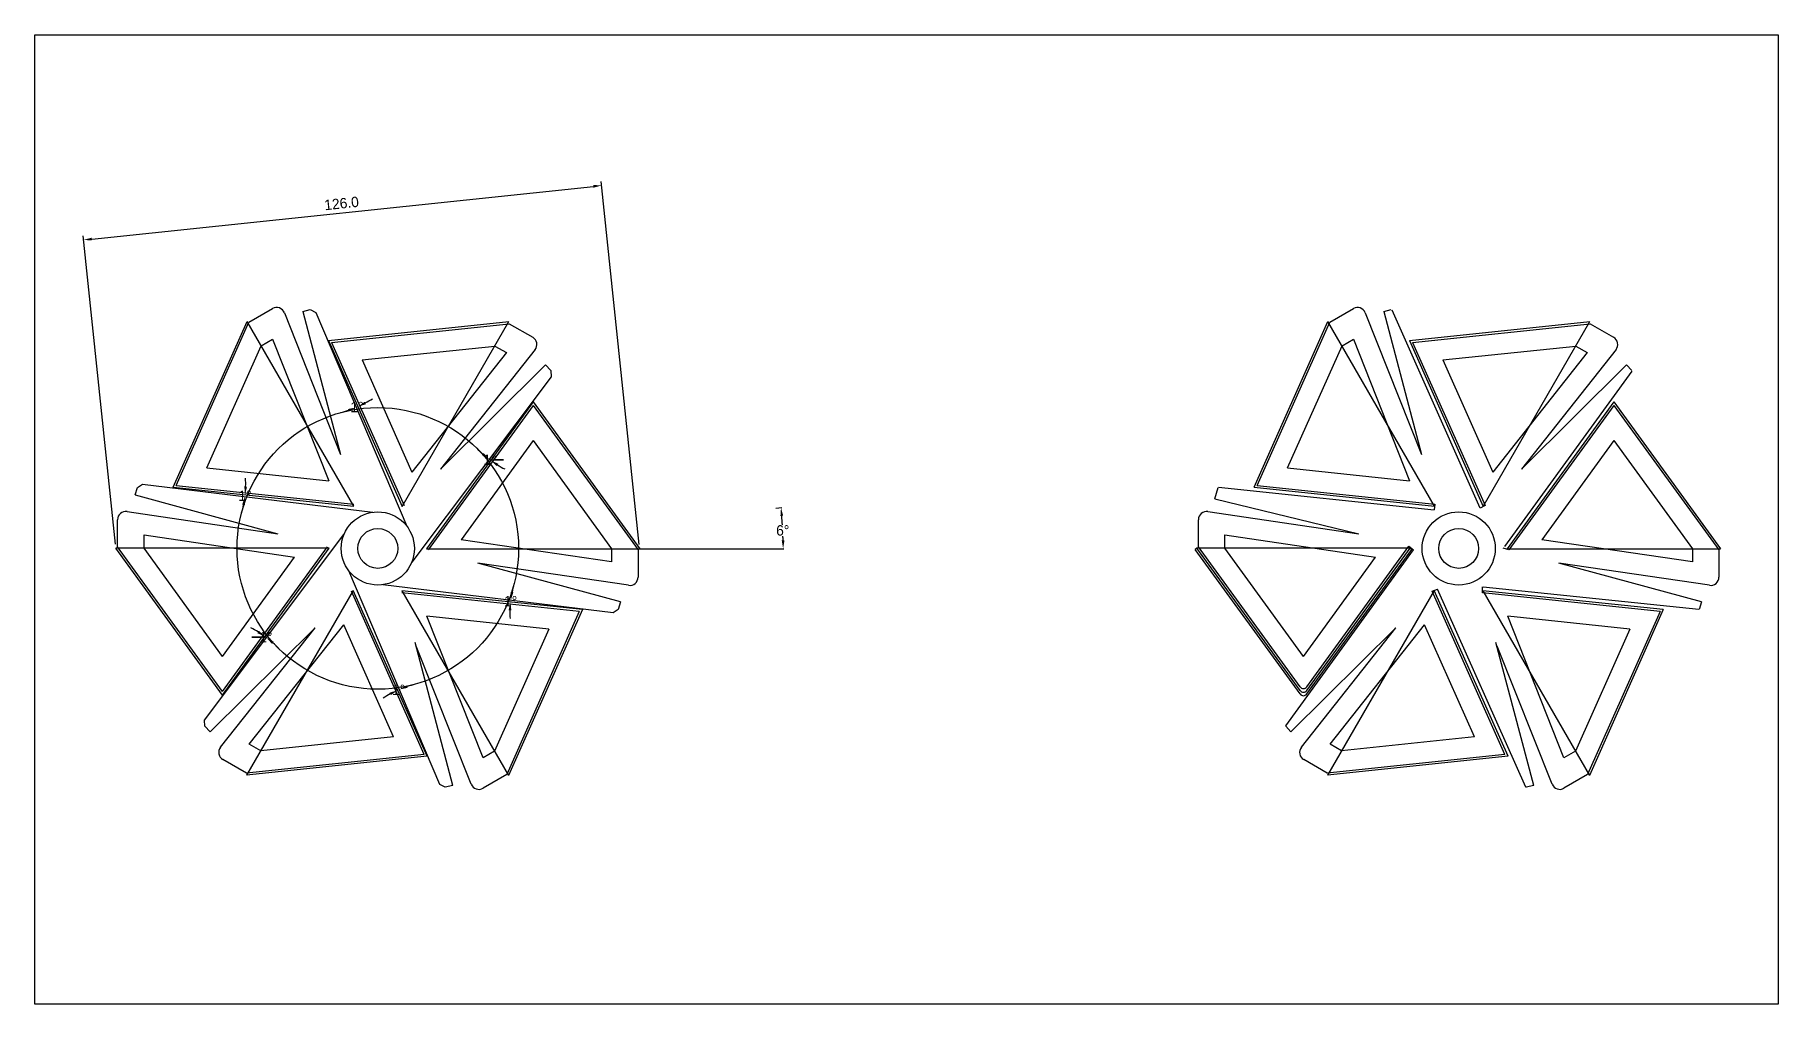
# Model space of a CAD drawing. Header units: inches. Extents: x 123 to 544, y 50 to 284.
import ezdxf

# ---------------------------------------------------------------- set-up
doc = ezdxf.new("R2010")
doc.units = ezdxf.units.IN
doc.header["$MEASUREMENT"] = 0
doc.dimstyles.get("Standard").update_dxf_attribs({"dimtxt": 0.18, "dimasz": 0.18, "dimexe": 0.18, "dimexo": 0.0625, "dimgap": 0.09, "dimtad": 0, "dimtih": 1, "dimtoh": 1, "dimdec": 4, "dimzin": 0, "dimdsep": 46, "dimtxsty": 'Standard', "dimcen": 0.09, "dimadec": 0, "dimazin": 0, "dimtfac": 1, "dimtdec": 4, "dimtofl": 0, "dimtmove": 0, "dimatfit": 3, "dimfxl": 0, "dimtolj": 1, "dimtzin": 0, "dimarcsym": 0})
doc.dimstyles.new('STANDARD$0', dxfattribs={"dimscale": 0, "dimtxt": 2.5, "dimasz": 2.5, "dimexe": 1, "dimexo": 1, "dimgap": 1, "dimtad": 2, "dimdec": 1, "dimzin": 0, "dimdsep": 46, "dimtxsty": 'Standard', "dimcen": -0.09, "dimclre": 256, "dimclrt": 3, "dimadec": 0, "dimazin": 0, "dimtfac": 1, "dimtdec": 1, "dimtofl": 0, "dimtmove": 2, "dimatfit": 2, "dimfxl": 0, "dimtolj": 1, "dimtzin": 0, "dimarcsym": 0})

# ---------------------------------------------------------------- blocks, each defined once
blk = doc.blocks.new('*D10')
at = {"color": 5, "lineweight": -2}
for p, q in [((232.7, 181.09), (236.03, 181.1)), ((236.03, 181.1), (234.03, 181.1))]:
    blk.add_line(p, q, dxfattribs=at)
for start, end in [(224.1276, 228.5842), (233.0408, 234), (238.4566, 242.9132)]:
    blk.add_arc((248, 201.77), 25.72, start, end, dxfattribs=at)
at = {"color": 5}
for points in [[(231.19, 182.74), (230.77, 182.23), (232.53, 181.22)], [(234.36, 179.58), (234.73, 180.13), (232.88, 180.97)]]:
    blk.add_solid(points, dxfattribs=at)
at = {"layer": 'Defpoints', "color": 0}
for p in [(247.53, 201.16), (243.15, 195.1), (232.76, 181.05), (213.8, 156.32), (217.36, 159.6)]:
    blk.add_point(p, dxfattribs=at)
at = {"color": 0, "insert": (232.69, 181.1), "char_height": 2.5, "attachment_point": 5}
blk.add_mtext('\\A1;1°', dxfattribs=at)
blk = doc.blocks.new('*D11')
at = {"color": 5, "lineweight": -2}
for start, end in [(298.4566, 302.9132), (284.1276, 288.5842)]:
    blk.add_arc((190.33, 217.43), 25.72, start, end, dxfattribs=at)
at = {"color": 5}
for points in [[(202.73, 194.52), (202.44, 195.12), (200.79, 193.93)], [(198.41, 193.36), (198.64, 192.74), (200.4, 193.76)]]:
    blk.add_solid(points, dxfattribs=at)
at = {"layer": 'Defpoints', "color": 0}
for p in [(190.63, 216.72), (193.68, 209.89), (200.66, 193.87), (211.53, 169.81), (212.59, 165.08)]:
    blk.add_point(p, dxfattribs=at)
at = {"color": 0, "insert": (200.58, 193.84), "char_height": 2.5, "attachment_point": 5}
blk.add_mtext('\\A1;1°', dxfattribs=at)
blk = doc.blocks.new('*D12')
at = {"color": 5, "lineweight": -2}
for start, end in [(358.4566, 2.9132), (344.1276, 348.5842)]:
    blk.add_arc((147.94, 175.31), 25.72, start, end, dxfattribs=at)
at = {"color": 5}
for points in [[(173.98, 174.6), (173.32, 174.64), (173.52, 172.63)], [(172.82, 170.28), (173.48, 170.17), (173.47, 172.2)]]:
    blk.add_solid(points, dxfattribs=at)
at = {"layer": 'Defpoints', "color": 0}
for p in [(148.7, 175.22), (156.14, 174.45), (173.5, 172.48), (199.78, 169.87), (204.4, 168.42)]:
    blk.add_point(p, dxfattribs=at)
at = {"color": 0, "insert": (173.49, 172.4), "char_height": 2.5, "attachment_point": 5}
blk.add_mtext('\\A1;1°', dxfattribs=at)
blk = doc.blocks.new('*D13')
at = {"color": 5, "lineweight": -2}
for p, q in [((178.51, 138.23), (175.18, 138.22)), ((175.18, 138.22), (177.18, 138.22))]:
    blk.add_line(p, q, dxfattribs=at)
for start, end in [(58.4566, 62.9132), (53.0408, 54), (44.1276, 48.5842)]:
    blk.add_arc((163.21, 117.55), 25.72, start, end, dxfattribs=at)
at = {"color": 5}
for points in [[(176.86, 139.74), (176.48, 139.19), (178.33, 138.35)], [(180.02, 136.58), (180.44, 137.09), (178.68, 138.1)]]:
    blk.add_solid(points, dxfattribs=at)
at = {"layer": 'Defpoints', "color": 0}
for p in [(197.41, 163), (193.86, 159.72), (178.45, 138.27), (168.06, 124.22), (163.68, 118.16)]:
    blk.add_point(p, dxfattribs=at)
at = {"color": 0, "insert": (178.52, 138.22), "char_height": 2.5, "attachment_point": 5}
blk.add_mtext('\\A1;1°', dxfattribs=at)
blk = doc.blocks.new('*D14')
at = {"color": 5, "lineweight": -2}
for start, end in [(104.1276, 108.5842), (118.4566, 122.9132)]:
    blk.add_arc((220.88, 101.89), 25.72, start, end, dxfattribs=at)
at = {"color": 5}
for points in [[(212.8, 125.96), (212.57, 126.58), (210.82, 125.56)], [(208.48, 124.8), (208.77, 124.2), (210.42, 125.39)]]:
    blk.add_solid(points, dxfattribs=at)
at = {"layer": 'Defpoints', "color": 0}
for p in [(198.62, 154.24), (199.68, 149.51), (210.55, 125.45), (217.53, 109.43), (220.58, 102.6)]:
    blk.add_point(p, dxfattribs=at)
at = {"color": 0, "insert": (210.63, 125.48), "char_height": 2.5, "attachment_point": 5}
blk.add_mtext('\\A1;1°', dxfattribs=at)
blk = doc.blocks.new('*D15')
at = {"color": 5, "lineweight": -2}
for start, end in [(164.1276, 168.5842), (178.4566, 182.9132)]:
    blk.add_arc((263.27, 144.01), 25.72, start, end, dxfattribs=at)
at = {"color": 5}
for points in [[(238.39, 149.04), (237.73, 149.15), (237.74, 147.12)], [(237.23, 144.72), (237.89, 144.68), (237.69, 146.69)]]:
    blk.add_solid(points, dxfattribs=at)
at = {"layer": 'Defpoints', "color": 0}
for p in [(206.81, 150.9), (211.43, 149.45), (237.71, 146.84), (255.07, 144.87), (262.51, 144.1)]:
    blk.add_point(p, dxfattribs=at)
at = {"color": 0, "insert": (237.72, 146.92), "char_height": 2.5, "attachment_point": 5}
blk.add_mtext('\\A1;1°', dxfattribs=at)
blk = doc.blocks.new('*D16')
at = {"color": 5, "lineweight": -2}
for p, q in [((301.83, 169.41), (303.28, 169.56)), ((269, 159.6), (303.8, 159.6))]:
    blk.add_line(p, q, dxfattribs=at)
for start, end in [(3.4641, 4.7948), (1.2052, 1.8474)]:
    blk.add_arc((208.54, 159.6), 95.08, start, end, dxfattribs=at)
at = {"color": 5}
for points in [[(302.96, 167.52), (303.62, 167.58), (303.1, 169.54)], [(303.93, 161.6), (303.27, 161.6), (303.62, 159.6)]]:
    blk.add_solid(points, dxfattribs=at)
at = {"layer": 'Defpoints', "color": 0}
for p in [(301.76, 169.4), (303.39, 166.23), (209.11, 159.66), (217.36, 159.6), (268.94, 159.6)]:
    blk.add_point(p, dxfattribs=at)
at = {"color": 0, "insert": (303.52, 164.01), "char_height": 2.5, "attachment_point": 5}
blk.add_mtext('\\A1;6°', dxfattribs=at)
blk = doc.blocks.new('*D17')
at = {"color": 5, "lineweight": -2}
for p, q in [((136.43, 234.44), (257.72, 247.18)), ((268.84, 160.6), (259.61, 248.39)), ((142.17, 160.71), (134.34, 235.22))]:
    blk.add_line(p, q, dxfattribs=at)
at = {"color": 5}
for points in [[(257.69, 247.52), (257.76, 246.85), (259.71, 247.39)], [(136.39, 234.77), (136.46, 234.1), (134.44, 234.23)]]:
    blk.add_solid(points, dxfattribs=at)
at = {"layer": 'Defpoints', "color": 0}
for p in [(259.71, 247.39), (142.27, 159.72), (268.94, 159.6)]:
    blk.add_point(p, dxfattribs=at)
at = {"color": 3, "insert": (196.84, 243.05), "char_height": 2.5, "attachment_point": 5, "rotation": 6}
blk.add_mtext('\\A1;126.0', dxfattribs=at)

msp = doc.modelspace()

# ---------------------------------------------------------------- linework, layer by layer
at = {"color": 1}
for p, q in [((174.44653, 214.3354), (180.14492, 217.62537)), ((183.00396, 216.63084), (196.59158, 182.38101)), ((187.46457, 216.96389), (189.28865, 217.37986)), ((187.46457, 216.96389), (196.59158, 182.38101)), ((189.28865, 217.37986), (190.62958, 216.72228)), ((190.62958, 216.72228), (212.59184, 165.08473)), ((156.87883, 174.87772), (174.44653, 214.3354)), ((194.42104, 209.46738), (237.37624, 213.98215)), ((237.37624, 213.98215), (243.07463, 210.69218)), ((164.24569, 179.13097), (177.38894, 208.6512)), ((177.38894, 208.6512), (180.15662, 210.24913)), ((180.15662, 210.24913), (193.7313, 176.03191)), ((194.42104, 209.46738), (211.98873, 170.00969)), ((201.78789, 205.21412), (233.92479, 208.59185)), ((236.69247, 206.99392), (213.84683, 178.1293)), ((243.64287, 207.71891), (220.77545, 178.82677)), ((233.92479, 208.59185), (236.69247, 206.99392)), ((201.78789, 205.21412), (213.84683, 178.1293)), ((246.1616, 204.02243), (220.77545, 178.82677)), ((246.1616, 204.02243), (247.43388, 202.65072)), ((247.43388, 202.65072), (247.53486, 201.16065)), ((247.53486, 201.16065), (213.79657, 156.32201)), ((243.14766, 194.2497), (217.76016, 159.30679)), ((243.14766, 194.2497), (268.53517, 159.30679)), ((243.14766, 185.74319), (225.72099, 161.75743)), ((243.14766, 185.74319), (262.14131, 159.60068)), ((164.24569, 179.13097), (193.7313, 176.03191)), ((146.90843, 172.60149), (147.46022, 174.38918)), ((147.46022, 174.38918), (148.70017, 175.22167)), ((148.70017, 175.22167), (204.40073, 168.42277)), ((156.87883, 174.87772), (199.83403, 170.36295)), ((146.90843, 172.60149), (181.42158, 163.21428)), ((142.67574, 160.0133), (142.67574, 166.59323)), ((144.96655, 168.57198), (181.42158, 163.21428)), ((149.06961, 159.7194), (149.06961, 162.91525)), ((149.06961, 162.91525), (185.48993, 157.56266)), ((163.67605, 118.15943), (197.41435, 162.99808)), ((262.14131, 156.40484), (225.72099, 161.75743)), ((168.06325, 125.07039), (142.67574, 160.0133)), ((168.06325, 133.5769), (149.06961, 159.7194)), ((168.06325, 125.07039), (193.45076, 160.0133)), ((168.06325, 133.5769), (185.48993, 157.56266)), ((264.30248, 146.71859), (229.78933, 156.10581)), ((266.24436, 150.74811), (229.78933, 156.10581)), ((262.14131, 159.60068), (262.14131, 156.40484)), ((268.53517, 159.30679), (268.53517, 152.72686)), ((220.58134, 102.59781), (198.61908, 154.23535)), ((216.78987, 109.85271), (199.22218, 149.31039)), ((262.51074, 144.09842), (206.81019, 150.89731)), ((254.33208, 144.44237), (211.37688, 148.95714)), ((254.33208, 144.44237), (236.76439, 104.98469)), ((263.75069, 144.9309), (262.51074, 144.09842)), ((264.30248, 146.71859), (263.75069, 144.9309)), ((165.04932, 115.29765), (190.43546, 140.49331)), ((167.56805, 111.60118), (190.43546, 140.49331)), ((174.51844, 112.32617), (197.36408, 141.19079)), ((209.42302, 114.10597), (197.36408, 141.19079)), ((246.96523, 140.18911), (217.47961, 143.28818)), ((231.05429, 109.07096), (217.47961, 143.28818)), ((246.96523, 140.18911), (233.82197, 110.66888)), ((223.74635, 102.3562), (214.61933, 136.93908)), ((228.20695, 102.68925), (214.86701, 136.00061)), ((163.77703, 116.66936), (163.67605, 118.15943)), ((165.04932, 115.29765), (163.77703, 116.66936)), ((209.42302, 114.10597), (177.28613, 110.72824)), ((216.78987, 109.85271), (173.83467, 105.33794)), ((177.28613, 110.72824), (174.51844, 112.32617)), ((233.82197, 110.66888), (231.05429, 109.07096)), ((173.83467, 105.33794), (168.13628, 108.62791)), ((221.92227, 101.94022), (220.58134, 102.59781)), ((223.74635, 102.3562), (221.92227, 101.94022)), ((236.76439, 104.98469), (231.066, 101.69472))]:
    msp.add_line(p, q, dxfattribs=at)
for p, q in [((435.81287, 214.3354), (441.51126, 217.62537)), ((444.37031, 216.63084), (457.95792, 182.38101)), ((448.83091, 216.96389), (450.65499, 217.37986)), ((448.83091, 216.96389), (457.95792, 182.38101)), ((450.76207, 217.32735), (472.07218, 169.46406)), ((156.14215, 174.45239), (173.98975, 214.53877)), ((193.68435, 209.8927), (237.32398, 214.47941)), ((418.24518, 174.87772), (435.81287, 214.3354)), ((455.78738, 209.46738), (498.74258, 213.98215)), ((498.74258, 213.98215), (504.44098, 210.69218)), ((193.68435, 209.8927), (211.53196, 169.80633)), ((425.61203, 179.13097), (438.75528, 208.6512)), ((438.75528, 208.6512), (441.52297, 210.24913)), ((441.52297, 210.24913), (455.09765, 176.03191)), ((455.78738, 209.46738), (473.35508, 170.00969)), ((463.15424, 205.21412), (495.29113, 208.59185)), ((498.05882, 206.99392), (475.21318, 178.1293)), ((505.00921, 207.71891), (482.1418, 178.82677)), ((495.29113, 208.59185), (498.05882, 206.99392)), ((463.15424, 205.21412), (475.21318, 178.1293)), ((508.80829, 202.53173), (478.01252, 160.14499)), ((507.52794, 204.02243), (482.1418, 178.82677)), ((507.52794, 204.02243), (508.80023, 202.65072)), ((243.14766, 195.10035), (217.35565, 159.60068)), ((243.14766, 195.10035), (268.93968, 159.60068)), ((504.51401, 194.2497), (479.1265, 159.30679)), ((504.51401, 194.2497), (529.90152, 159.30679)), ((504.51401, 185.74319), (487.08733, 161.75743)), ((504.51401, 185.74319), (523.50765, 159.60068)), ((425.61203, 179.13097), (455.09765, 176.03191)), ((156.14215, 174.45239), (199.78177, 169.86569)), ((407.97596, 171.63341), (408.82657, 174.38918)), ((408.92558, 174.45566), (461.03146, 168.97911)), ((418.24518, 174.87772), (461.20038, 170.36295)), ((407.97596, 171.63341), (442.78793, 163.21428)), ((461.20038, 170.36295), (461.03407, 169.00049)), ((473.35508, 170.00969), (472.12882, 169.38593)), ((404.04209, 160.0133), (404.04209, 166.59323)), ((406.3329, 168.57198), (442.78793, 163.21428)), ((410.43595, 162.91525), (446.85627, 157.56266)), ((410.43595, 159.7194), (410.43595, 162.91525)), ((430.23861, 126.1839), (454.90709, 160.18314)), ((454.90192, 160.18703), (456.03958, 159.33101)), ((523.50765, 156.40484), (487.08733, 161.75743)), ((168.06325, 124.21974), (142.27123, 159.7194)), ((168.06325, 124.21974), (193.85527, 159.7194)), ((428.62058, 126.1839), (404.04209, 160.0133)), ((429.42959, 133.5769), (410.43595, 159.7194)), ((425.13531, 116.78835), (456.03958, 159.33101)), ((429.42959, 133.5769), (446.85627, 157.56266)), ((479.1265, 159.30679), (477.70217, 159.69671)), ((527.61071, 150.74811), (491.15567, 156.10581)), ((525.66883, 146.71859), (491.15567, 156.10581)), ((523.50765, 159.60068), (523.50765, 156.40484)), ((529.90152, 159.30679), (529.90152, 152.72686)), ((217.52656, 109.42739), (199.67896, 149.51376)), ((255.06877, 144.86769), (211.42914, 149.4544)), ((460.58853, 149.31039), (461.8516, 149.8476)), ((478.15622, 109.85271), (460.58853, 149.31039)), ((483.18153, 101.99273), (461.87142, 149.85603)), ((472.74322, 148.95714), (472.69977, 150.3452)), ((515.69842, 144.44237), (472.74322, 148.95714)), ((525.01802, 144.86443), (472.91214, 150.34098)), ((255.06877, 144.86769), (237.22116, 104.78132)), ((515.69842, 144.44237), (498.13073, 104.98469)), ((525.66883, 146.71859), (525.11704, 144.9309)), ((426.41566, 115.29765), (451.80181, 140.49331)), ((428.93439, 111.60118), (451.80181, 140.49331)), ((435.88478, 112.32617), (458.73043, 141.19079)), ((470.78937, 114.10597), (458.73043, 141.19079)), ((492.42063, 109.07096), (478.84596, 143.28818)), ((508.33157, 140.18911), (478.84596, 143.28818)), ((508.33157, 140.18911), (495.18832, 110.66888)), ((485.11269, 102.3562), (475.98568, 136.93908)), ((489.57329, 102.68925), (476.23336, 136.00061)), ((425.13531, 116.78835), (425.14338, 116.66936)), ((426.41566, 115.29765), (425.14338, 116.66936)), ((470.78937, 114.10597), (438.65247, 110.72824)), ((478.15622, 109.85271), (435.20102, 105.33794)), ((438.65247, 110.72824), (435.88478, 112.32617)), ((495.18832, 110.66888), (492.42063, 109.07096)), ((217.52656, 109.42739), (173.88694, 104.84068)), ((435.20102, 105.33794), (429.50263, 108.62791)), ((483.18153, 101.99273), (483.28861, 101.94022)), ((485.11269, 102.3562), (483.28861, 101.94022)), ((498.13073, 104.98469), (492.43234, 101.69472))]:
    msp.add_line(p, q)
at = {"color": 6}
for p, q in [((199.78177, 169.86569), (173.98975, 214.53877)), ((211.53196, 169.80633), (237.32398, 214.47941)), ((417.50849, 174.45239), (435.3561, 214.53877)), ((461.14811, 169.86569), (435.3561, 214.53877)), ((455.0507, 209.8927), (498.69032, 214.47941)), ((472.8983, 169.80633), (498.69032, 214.47941)), ((455.0507, 209.8927), (472.8983, 169.80633)), ((504.51401, 195.10035), (478.72199, 159.60068)), ((504.51401, 195.10035), (530.30602, 159.60068)), ((417.50849, 174.45239), (461.14811, 169.86569)), ((193.85527, 159.7194), (142.27123, 159.7194)), ((217.35565, 159.60068), (268.93968, 159.60068)), ((403.63758, 159.7194), (403.23307, 159.42551)), ((428.62058, 124.4826), (403.23307, 159.42551)), ((455.22161, 159.7194), (403.63758, 159.7194)), ((428.62058, 125.33325), (403.63758, 159.7194)), ((430.23861, 125.33325), (455.22161, 159.7194)), ((430.23861, 124.4826), (455.62612, 159.42551)), ((455.22161, 159.7194), (455.62612, 159.42551)), ((478.72199, 159.60068), (530.30602, 159.60068)), ((199.67896, 149.51376), (173.88694, 104.84068)), ((211.42914, 149.4544), (237.22116, 104.78132)), ((461.0453, 149.51376), (435.25328, 104.84068)), ((478.8929, 109.42739), (461.0453, 149.51376)), ((472.79549, 149.4544), (498.58751, 104.78132)), ((516.43511, 144.86769), (472.79549, 149.4544)), ((516.43511, 144.86769), (498.58751, 104.78132)), ((478.8929, 109.42739), (435.25328, 104.84068))]:
    msp.add_line(p, q, dxfattribs=at)
msp.add_lwpolyline([(122.67919, 283.7907), (544.21134, 283.7907), (544.21134, 49.52219), (122.67919, 49.52219)], close=True)
for centre, radius in [((205.60546, 159.66004), 34.04221), ((466.9718, 159.66004), 8.84516), ((466.9718, 159.66004), 4.82252)]:
    msp.add_circle(centre, radius)
at = {"color": 1}
for radius in [8.84516, 4.82252]:
    msp.add_circle((205.60546, 159.66004), radius, dxfattribs=at)
for centre, start, end in [((181.14492, 215.89332), 21.6392504, 120), ((242.07463, 208.96013), 321.6392504, 60), ((144.67574, 166.59323), 81.6392504, 180), ((266.53517, 152.72686), 261.6392504, 0), ((169.13628, 110.35996), 141.6392504, 240), ((230.066, 103.42677), 201.6392504, 300)]:
    msp.add_arc(centre, 2, start, end, dxfattribs=at)
for centre, radius, start, end in [((442.51126, 215.89332), 2, 21.6392504, 120), ((503.44098, 208.96013), 2, 321.6392504, 60), ((406.04209, 166.59323), 2, 81.6392504, 180), ((527.90152, 152.72686), 2, 261.6392504, 0), ((429.42959, 126.77169), 1, 216, 324), ((430.50263, 110.35996), 2, 141.6392504, 240), ((491.43234, 103.42677), 2, 201.6392504, 300)]:
    msp.add_arc(centre, radius, start, end)
at = {"color": 6}
for centre in [(429.42959, 125.92104), (429.42959, 125.07039)]:
    msp.add_arc(centre, 1, 216, 324, dxfattribs=at)

# ---------------------------------------------------------------- dimensions: what is measured, and where the dimension line sits
dim = msp.add_linear_dim(base=(259.71228, 247.39351), p1=(142.27123, 159.7194), p2=(268.93968, 159.60068), angle=6, dimstyle='STANDARD$0', override={"dimscale": 1, "dimasz": 2, "dimclrd": 5, "dimclre": 5, "dimtmove": 1}, dxfattribs=at)
dim.commit()
dim.dimension.update_dxf_attribs({"geometry": '*D17', "text_midpoint": (196.84104, 243.04787)})
at = {"color": 1}
for base, line1, line2, picture, middle in [((200.65911, 193.87429), ((193.68435, 209.8927), (211.53196, 169.80633)), ((190.62958, 216.72228), (212.59184, 165.08473)), '*D11', (200.57825, 193.839)), ((232.76269, 181.05083), ((243.14766, 195.10035), (217.35565, 159.60068)), ((247.53486, 201.16065), (213.79657, 156.32201)), '*D10', (232.6917, 181.10321)), ((173.50187, 172.4835), ((156.14215, 174.45239), (199.78177, 169.86569)), ((148.70017, 175.22167), (204.40073, 168.42277)), '*D12', (173.49201, 172.39583)), ((178.44822, 138.26925), ((168.06325, 124.21974), (193.85527, 159.7194)), ((163.67605, 118.15943), (197.41435, 162.99808)), '*D13', (178.51922, 138.21687)), ((210.55181, 125.44579), ((217.52656, 109.42739), (199.67896, 149.51376)), ((220.58134, 102.59781), (198.61908, 154.23535)), '*D14', (210.63267, 125.48109)), ((237.70904, 146.83658), ((255.06877, 144.86769), (211.42914, 149.4544)), ((262.51074, 144.09842), (206.81019, 150.89731)), '*D15', (237.71891, 146.92426))]:
    dim = msp.add_angular_dim_2l(base=base, line1=line1, line2=line2, dimstyle='Standard', override={"dimtxt": 2.5, "dimasz": 2, "dimclrd": 5, "dimclre": 5, "dimtmove": 1}, dxfattribs=at)
    dim.commit()
    dim.dimension.update_dxf_attribs({"geometry": picture, "text_midpoint": middle, "dimtype": 162})
at = {"color": 6}
dim = msp.add_angular_dim_2l(base=(303.39042, 166.23322), line1=((217.35565, 159.60068), (268.93968, 159.60068)), line2=((209.10546, 159.66004), (301.76436, 169.39889)), dimstyle='Standard', override={"dimtxt": 2.5, "dimasz": 2, "dimclrd": 5, "dimclre": 5, "dimtmove": 1}, dxfattribs=at)
dim.commit()
dim.dimension.update_dxf_attribs({"geometry": '*D16', "text_midpoint": (303.51993, 164.00587), "dimtype": 162})

doc.saveas('drawing.dxf')
